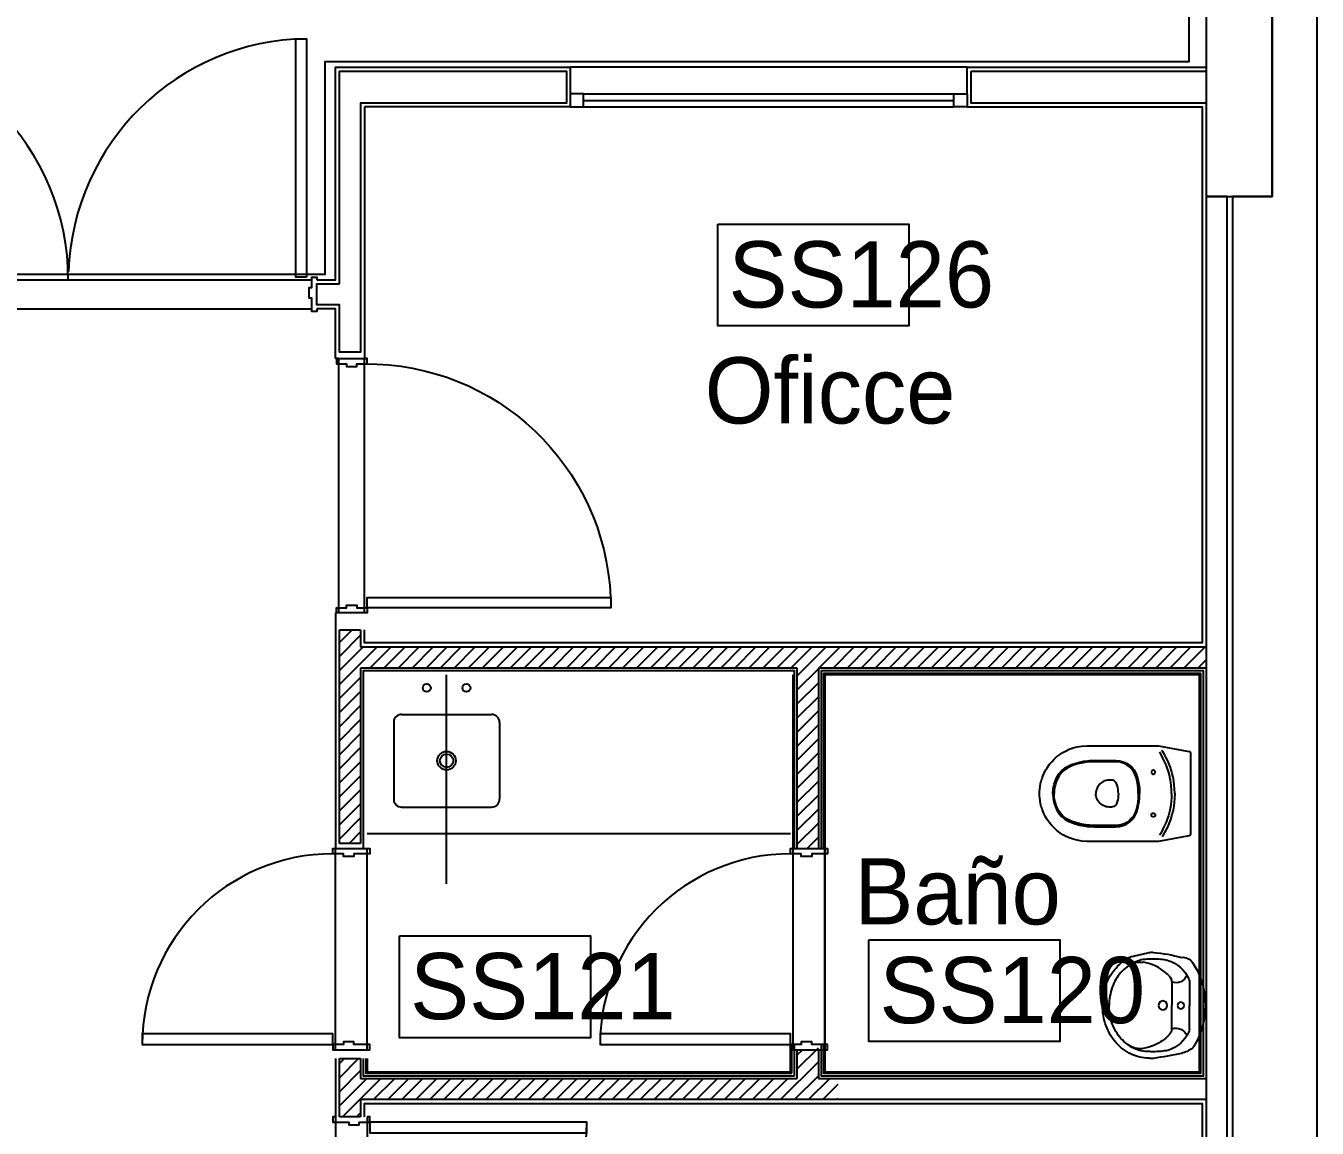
# Model space of a CAD drawing. Header units: millimetres. Extents: x 1473.7 to 1568.7, y 1808.4 to 1881.8.
# Drawn here: x 1483.431 to 1488.312, y 1869.781 to 1873.945 of the extents above; entities that cross this region are included whole.
import ezdxf

# ---------------------------------------------------------------- set-up
doc = ezdxf.new("R2010")
doc.units = ezdxf.units.MM
doc.layers.get('0').update_dxf_attribs({"linetype": 'CONTINUOUS'})
for name, color, linetype in [('0-COTAS AC', 3, 'CONTINUOUS'), ('0000-TEXTO', 7, 'CONTINUOUS'), ('10-CARP-HOJA-PUER', 4, 'CONTINUOUS'), ('10-CARP-INSE-BLOQ', 7, 'CONTINUOUS'), ('10-CARP-MARC', 2, 'CONTINUOUS'), ('10-CARP-SLIA', 14, 'CONTINUOUS'), ('AR - AZOTADO HIDROFUGO', 185, 'CONTINUOUS'), ('AR - CARPINTERIA 1', 1, 'CONTINUOUS'), ('AR - EQUIPA FIJO', 9, 'CONTINUOUS'), ('AR - HATCH LADRILLO HUECO', 8, 'CONTINUOUS'), ('AR - INST. SANITARIA', 2, 'CONTINUOUS'), ('AR - LADRILLO VISTO', 3, 'CONTINUOUS'), ('AR - REVESTIMIENTO', 21, 'CONTINUOUS'), ('AR - REVOQUE', 8, 'CONTINUOUS'), ('AR - TABIQUE LADRILLO HUECO', 4, 'CONTINUOUS'), ('AR - VISTA 1', 8, 'CONTINUOUS'), ('ES-COLUMNAS', 5, 'CONTINUOUS'), ('ES-TABIQUES', 5, 'CONTINUOUS'), ('MURO', 7, 'CONTINUOUS'), ('Sanitario_Detalle', 8, 'CONTINUOUS'), ('TEXTO', 7, 'CONTINUOUS')]:
    doc.layers.add(name, color=color, linetype=linetype)

# ---------------------------------------------------------------- blocks, each defined once
blk = doc.blocks.new('Puerta 186.2')
at = {"layer": '10-CARP-HOJA-PUER', "linetype": 'CONTINUOUS'}
for points in [[(0.02, 0.12), (0.06, 0.12), (0.06, 1.02), (0.02, 1.02), (0.02, 0.12)], [(1.82, 0.12), (1.78, 0.12), (1.78, 1.02), (1.82, 1.02), (1.82, 0.12)]]:
    blk.add_lwpolyline(points, dxfattribs=at)
at = {"layer": '10-CARP-MARC', "linetype": 'CONTINUOUS'}
for points in [[(0, 0), (0, -0.01), (0.02, -0.01), (0.02, 0.04), (0.03, 0.04), (0.03, 0.08), (0.02, 0.08), (0.02, 0.12), (0, 0.12), (0, 0.11)], [(1.86, 0), (1.86, -0.01), (1.84, -0.01), (1.84, 0.04), (1.83, 0.04), (1.83, 0.08), (1.84, 0.08), (1.84, 0.12), (1.86, 0.12), (1.86, 0.11)]]:
    blk.add_lwpolyline(points, dxfattribs=at)
at = {"layer": '10-CARP-SLIA', "linetype": 'CONTINUOUS'}
for p, q in [((0, 0.11), (1.84, 0.11)), ((0, 0), (1.84, 0))]:
    blk.add_line(p, q, dxfattribs=at)
for centre, radius, start, end in [((0.009335, 0.109397), 0.910665, 0.037938, 89.328966), ((1.830762, 0.109941), 0.910123, 90.677544, 178.063414)]:
    blk.add_arc(centre, radius, start, end, dxfattribs=at)
blk = doc.blocks.new('s_LavMono')
blk.add_lwpolyline([(-0.177466, 0, 0.27095), (0.177466, 0, 0.041198), (0.194898, 0.010194, 0.087147), (0.218258, 0.061123, 0.014423), (0.240622, 0.188455, 0.110985), (0.24, 0.21, 0.102819), (0.22226, 0.288935, 0.093047), (0.169706, 0.358492, 0.087147), (0.093257, 0.403621, 0.087147), (0, 0.42, 0.093047), (-0.093257, 0.403621, 0.102819), (-0.169706, 0.358492, 0.110985), (-0.22226, 0.288935, -0.014423), (-0.24, 0.21, 0.087147), (-0.240622, 0.188455, 0.041198), (-0.218258, 0.061123, 0.27095), (-0.194898, 0.010194), (-0.177466, 0)], format="xyb", close=True)
at = {"layer": 'Sanitario_Detalle'}
for p, q in [((-0.106065, 0.105), (0, 0.105)), ((0.106065, 0.105), (0, 0.105)), ((-0.109754, 0.025), (0, 0.025)), ((0.109754, 0.025), (0, 0.025))]:
    blk.add_line(p, q, dxfattribs=at)
for points in [[(-0.209998, 0.209155, -0.11237), (-0.195145, 0.276099, -0.102819), (-0.14995, 0.335915, -0.093047), (-0.083035, 0.375417, -0.087147), (0, 0.39, -0.087147)], [(0.209998, 0.209155, 0.11237), (0.195145, 0.276099, 0.102819), (0.14995, 0.335915, 0.093047), (0.083035, 0.375417, 0.087147), (0, 0.39, 0.087147)], [(-0.205826, 0.245668, -0.000644), (-0.205677, 0.246541, -0.000644)], [(0.205826, 0.245668, 0.000644), (0.205677, 0.246541, 0.000644)], [(-0.204273, 0.122702, -0.048163), (-0.210622, 0.188455, -0.015067), (-0.209998, 0.209155, -0.015067)], [(-0.134258, 0.116625, -0.092164), (-0.180769, 0.183914, -0.064814), (-0.196027, 0.234757, -0.064814)], [(0.134258, 0.116625, 0.092164), (0.180769, 0.183914, 0.064814), (0.196027, 0.234757, 0.064814)], [(0.204273, 0.122702, 0.048163), (0.210622, 0.188455, 0.015067), (0.209998, 0.209155, 0.015067)]]:
    blk.add_lwpolyline(points, format="xyb", dxfattribs=at)
for centre, radius in [((0, 0.145322), 0.02), ((0, 0.064151), 0.015)]:
    blk.add_circle(centre, radius, dxfattribs=at)
for centre, radius, start, end in [((-0.107207, 0.249282), 0.09, 146.498415, 189.287762), ((0.107207, 0.249282), 0.09, 350.712238, 33.501585), ((-0.05968, 0.165122), 0.150687, 196.350388, 246.340308), ((0.05968, 0.165122), 0.150687, 293.659692, 343.649612), ((-0.157063, 0.08655), 0.054233, 291.277313, 19.888798), ((-0.106065, 0.145), 0.04, 225.184262, 270), ((0.157063, 0.08655), 0.054233, 160.111202, 248.722687), ((0.106065, 0.145), 0.04, 270, 314.815738), ((-0.110119, 0.05), 0.025, 246.340332, 270.288391), ((-0.109754, 0.115), 0.09, 269.509254, 270.000036), ((0.109754, 0.115), 0.09, 269.999964, 270.490746), ((0.110119, 0.05), 0.025, 269.711609, 293.659668)]:
    blk.add_arc(centre, radius, start, end, dxfattribs=at)
blk = doc.blocks.new('RCPLS004')
for p, q in [((-0.147335, -0.097174), (-0.158103, -0.103448)), ((-0.135621, -0.090996), (-0.147335, -0.097174)), ((-0.124182, -0.085575), (-0.135621, -0.090996)), ((-0.120804, -0.097217), (-0.131151, -0.102179)), ((-0.110949, -0.080011), (-0.124182, -0.085575)), ((-0.108353, -0.091891), (-0.120804, -0.097217)), ((-0.097979, -0.075253), (-0.110949, -0.080011)), ((-0.096744, -0.087525), (-0.108353, -0.091891)), ((-0.085539, -0.071305), (-0.097979, -0.075253)), ((-0.083423, -0.083193), (-0.096744, -0.087525)), ((-0.074913, -0.068391), (-0.085539, -0.071305)), ((-0.06913, -0.079316), (-0.083423, -0.083193)), ((-0.062185, -0.065438), (-0.074913, -0.068391)), ((-0.056178, -0.076464), (-0.06913, -0.079316)), ((-0.046976, -0.062656), (-0.062185, -0.065438)), ((-0.043147, -0.07421), (-0.056178, -0.076464)), ((-0.033426, -0.060845), (-0.046976, -0.062656)), ((-0.029119, -0.072457), (-0.043147, -0.07421)), ((-0.018199, -0.059545), (-0.033426, -0.060845)), ((-0.015985, -0.071438), (-0.029119, -0.072457)), ((0, -0.059), (-0.018199, -0.059545)), ((0, -0.071), (-0.015985, -0.071438)), ((0, -0.059), (0.018199, -0.059545)), ((0, -0.071), (0.015985, -0.071438)), ((0.015985, -0.071438), (0.029119, -0.072457)), ((0.018199, -0.059545), (0.033426, -0.060845)), ((0.029119, -0.072457), (0.043147, -0.07421)), ((0.033426, -0.060845), (0.046976, -0.062656)), ((0.043147, -0.07421), (0.056178, -0.076464)), ((0.046976, -0.062656), (0.062185, -0.065438)), ((0.056178, -0.076464), (0.06913, -0.079316)), ((0.062185, -0.065438), (0.074913, -0.068391)), ((0.06913, -0.079316), (0.083423, -0.083193)), ((0.074913, -0.068391), (0.085539, -0.071305)), ((0.083423, -0.083193), (0.096744, -0.087525)), ((0.085539, -0.071305), (0.097979, -0.075253)), ((0.096744, -0.087525), (0.108353, -0.091891)), ((0.097979, -0.075253), (0.110949, -0.080011)), ((0.108353, -0.091891), (0.120804, -0.097217)), ((0.110949, -0.080011), (0.124182, -0.085575)), ((0.120804, -0.097217), (0.131151, -0.102179)), ((0.124182, -0.085575), (0.135621, -0.090996)), ((0.135621, -0.090996), (0.147335, -0.097174)), ((0.147335, -0.097174), (0.158103, -0.103448)), ((-0.158103, -0.103448), (-0.163602, -0.106888)), ((-0.151402, -0.113418), (-0.157098, -0.116972)), ((-0.142725, -0.108344), (-0.151402, -0.113418)), ((-0.131151, -0.102179), (-0.142725, -0.108344)), ((-0.088322, -0.138375), (-0.0885, -0.140043)), ((-0.0885, -0.140043), (-0.088342, -0.14153)), ((-0.088342, -0.14153), (-0.087821, -0.143117)), ((-0.087768, -0.136768), (-0.088322, -0.138375)), ((-0.087821, -0.143117), (-0.086955, -0.14456)), ((-0.086964, -0.135453), (-0.087768, -0.136768)), ((-0.085938, -0.134355), (-0.086964, -0.135453)), ((-0.086955, -0.14456), (-0.086041, -0.145553)), ((-0.086041, -0.145553), (-0.084883, -0.146416)), ((-0.08473, -0.133493), (-0.085938, -0.134355)), ((-0.083077, -0.132793), (-0.08473, -0.133493)), ((-0.081, -0.1325), (-0.083077, -0.132793)), ((-0.07927, -0.132702), (-0.081, -0.1325)), ((-0.077873, -0.133183), (-0.07927, -0.132702)), ((-0.077884, -0.146822), (-0.076531, -0.146023)), ((-0.076604, -0.133923), (-0.077873, -0.133183)), ((-0.075515, -0.134885), (-0.076604, -0.133923)), ((-0.076531, -0.146023), (-0.07548, -0.145077)), ((-0.074542, -0.136187), (-0.075515, -0.134885)), ((-0.07548, -0.145077), (-0.074435, -0.143627)), ((-0.073907, -0.137563), (-0.074542, -0.136187)), ((-0.074435, -0.143627), (-0.073831, -0.142203)), ((-0.073552, -0.139119), (-0.073907, -0.137563)), ((-0.073831, -0.142203), (-0.073523, -0.140584)), ((-0.073523, -0.140584), (-0.073552, -0.139119)), ((0.073523, -0.140584), (0.073552, -0.139119)), ((0.073831, -0.142203), (0.073523, -0.140584)), ((0.073552, -0.139119), (0.073907, -0.137563)), ((0.074435, -0.143627), (0.073831, -0.142203)), ((0.073907, -0.137563), (0.074542, -0.136187)), ((0.07548, -0.145077), (0.074435, -0.143627)), ((0.074542, -0.136187), (0.075515, -0.134885)), ((0.076531, -0.146023), (0.07548, -0.145077)), ((0.075515, -0.134885), (0.076604, -0.133923)), ((0.077884, -0.146822), (0.076531, -0.146023)), ((0.076604, -0.133923), (0.077873, -0.133183)), ((0.077873, -0.133183), (0.07927, -0.132702)), ((0.07927, -0.132702), (0.081, -0.1325)), ((0.081, -0.1325), (0.083077, -0.132793)), ((0.083077, -0.132793), (0.08473, -0.133493)), ((0.08473, -0.133493), (0.085938, -0.134355)), ((0.086041, -0.145553), (0.084883, -0.146416)), ((0.085938, -0.134355), (0.086964, -0.135453)), ((0.086955, -0.14456), (0.086041, -0.145553)), ((0.087821, -0.143117), (0.086955, -0.14456)), ((0.086964, -0.135453), (0.087768, -0.136768)), ((0.087768, -0.136768), (0.088322, -0.138375)), ((0.088342, -0.14153), (0.087821, -0.143117)), ((0.088322, -0.138375), (0.0885, -0.140043)), ((0.0885, -0.140043), (0.088342, -0.14153)), ((0.131151, -0.102179), (0.142725, -0.108344)), ((0.142725, -0.108344), (0.151402, -0.113418)), ((0.151402, -0.113418), (0.157098, -0.116972)), ((0.158103, -0.103448), (0.163602, -0.106888)), ((-0.084883, -0.146416), (-0.083523, -0.147063)), ((-0.083523, -0.147063), (-0.0821, -0.147419)), ((-0.0821, -0.147419), (-0.080907, -0.147499)), ((-0.080907, -0.147499), (-0.07949, -0.147346)), ((-0.07949, -0.147346), (-0.077884, -0.146822)), ((-0.041617, -0.19552), (-0.029962, -0.193818)), ((-0.029962, -0.193818), (-0.018882, -0.19272)), ((-0.018882, -0.19272), (-0.008623, -0.19215)), ((-0.008623, -0.19215), (0, -0.192)), ((0.008623, -0.19215), (0, -0.192)), ((0.018882, -0.19272), (0.008623, -0.19215)), ((0.029962, -0.193818), (0.018882, -0.19272)), ((0.041617, -0.19552), (0.029962, -0.193818)), ((0.07949, -0.147346), (0.077884, -0.146822)), ((0.080907, -0.147499), (0.07949, -0.147346)), ((0.0821, -0.147419), (0.080907, -0.147499)), ((0.083523, -0.147063), (0.0821, -0.147419)), ((0.084883, -0.146416), (0.083523, -0.147063)), ((-0.12055, -0.253534), (-0.115124, -0.241421)), ((-0.115124, -0.241421), (-0.107735, -0.230113)), ((-0.108595, -0.240129), (-0.11394, -0.25039)), ((-0.1017, -0.230596), (-0.108595, -0.240129)), ((-0.107735, -0.230113), (-0.099559, -0.220986)), ((-0.09449, -0.223083), (-0.1017, -0.230596)), ((-0.099559, -0.220986), (-0.08942, -0.212606)), ((-0.086469, -0.216644), (-0.09449, -0.223083)), ((-0.08942, -0.212606), (-0.080024, -0.206865)), ((-0.073759, -0.209359), (-0.086469, -0.216644)), ((-0.080024, -0.206865), (-0.069327, -0.202155)), ((-0.060887, -0.204759), (-0.073759, -0.209359)), ((-0.069327, -0.202155), (-0.055138, -0.198213)), ((-0.046105, -0.201418), (-0.060887, -0.204759)), ((-0.055138, -0.198213), (-0.041617, -0.19552)), ((-0.031523, -0.199055), (-0.046105, -0.201418)), ((-0.016661, -0.197572), (-0.031523, -0.199055)), ((0, -0.197), (-0.016661, -0.197572)), ((0, -0.197), (0.016661, -0.197572)), ((0.016661, -0.197572), (0.031523, -0.199055)), ((0.031523, -0.199055), (0.046105, -0.201418)), ((0.055138, -0.198213), (0.041617, -0.19552)), ((0.046105, -0.201418), (0.060887, -0.204759)), ((0.069327, -0.202155), (0.055138, -0.198213)), ((0.060887, -0.204759), (0.073759, -0.209359)), ((0.080024, -0.206865), (0.069327, -0.202155)), ((0.073759, -0.209359), (0.086469, -0.216644)), ((0.08942, -0.212606), (0.080024, -0.206865)), ((0.086469, -0.216644), (0.09449, -0.223083)), ((0.099559, -0.220986), (0.08942, -0.212606)), ((0.09449, -0.223083), (0.1017, -0.230596)), ((0.107735, -0.230113), (0.099559, -0.220986)), ((0.1017, -0.230596), (0.108595, -0.240129)), ((0.115124, -0.241421), (0.107735, -0.230113)), ((0.108595, -0.240129), (0.11394, -0.25039)), ((0.12055, -0.253534), (0.115124, -0.241421)), ((-0.1255, -0.282118), (-0.124222, -0.267431)), ((-0.1255, -0.363299), (-0.1255, -0.282118)), ((-0.124222, -0.267431), (-0.12055, -0.253534)), ((-0.119449, -0.269195), (-0.1205, -0.282118)), ((-0.1205, -0.282118), (-0.1205, -0.363299)), ((-0.117825, -0.261603), (-0.119449, -0.269195)), ((-0.11394, -0.25039), (-0.117825, -0.261603)), ((-0.048934, -0.288984), (-0.050528, -0.293518)), ((-0.046264, -0.284915), (-0.048934, -0.288984)), ((-0.043185, -0.281978), (-0.046264, -0.284915)), ((-0.0385, -0.279298), (-0.043185, -0.281978)), ((-0.030225, -0.276434), (-0.0385, -0.279298)), ((-0.02315, -0.274578), (-0.030225, -0.276434)), ((-0.015895, -0.273207), (-0.02315, -0.274578)), ((-0.008285, -0.272326), (-0.015895, -0.273207)), ((0, -0.272), (-0.008285, -0.272326)), ((0, -0.272), (0.008285, -0.272326)), ((0.008285, -0.272326), (0.015895, -0.273207)), ((0.015895, -0.273207), (0.02315, -0.274578)), ((0.02315, -0.274578), (0.030225, -0.276434)), ((0.030225, -0.276434), (0.0385, -0.279298)), ((0.0385, -0.279298), (0.043185, -0.281978)), ((0.043185, -0.281978), (0.046264, -0.284915)), ((0.046264, -0.284915), (0.048934, -0.288984)), ((0.048934, -0.288984), (0.050528, -0.293518)), ((0.11394, -0.25039), (0.117825, -0.261603)), ((0.117825, -0.261603), (0.119449, -0.269195)), ((0.119449, -0.269195), (0.1205, -0.282118)), ((0.1205, -0.282118), (0.1205, -0.363299)), ((0.124222, -0.267431), (0.12055, -0.253534)), ((0.1255, -0.282118), (0.124222, -0.267431)), ((0.1255, -0.363299), (0.1255, -0.282118)), ((-0.050528, -0.293518), (-0.051, -0.297838)), ((-0.051, -0.297838), (-0.051, -0.307)), ((-0.051, -0.307), (-0.050533, -0.31307)), ((-0.050533, -0.31307), (-0.049658, -0.317777)), ((-0.049658, -0.317777), (-0.047921, -0.323587)), ((-0.047921, -0.323587), (-0.045265, -0.329615)), ((-0.045265, -0.329615), (-0.042318, -0.33457)), ((-0.042318, -0.33457), (-0.039057, -0.338892)), ((-0.039057, -0.338892), (-0.036654, -0.341551)), ((-0.036654, -0.341551), (-0.033718, -0.344346)), ((0.036654, -0.341551), (0.033718, -0.344346)), ((0.039057, -0.338892), (0.036654, -0.341551)), ((0.042318, -0.33457), (0.039057, -0.338892)), ((0.045265, -0.329615), (0.042318, -0.33457)), ((0.047921, -0.323587), (0.045265, -0.329615)), ((0.049658, -0.317777), (0.047921, -0.323587)), ((0.050533, -0.31307), (0.049658, -0.317777)), ((0.050528, -0.293518), (0.051, -0.297838)), ((0.051, -0.307), (0.050533, -0.31307)), ((0.051, -0.297838), (0.051, -0.307)), ((-0.124835, -0.381151), (-0.1255, -0.363299)), ((-0.124215, -0.388104), (-0.124835, -0.381151)), ((-0.122191, -0.403013), (-0.124215, -0.388104)), ((-0.1205, -0.363299), (-0.119843, -0.380863)), ((-0.119843, -0.380863), (-0.118297, -0.3954)), ((-0.033718, -0.344346), (-0.029439, -0.347717)), ((-0.029439, -0.347717), (-0.024913, -0.350562)), ((-0.024913, -0.350562), (-0.020674, -0.352673)), ((-0.020674, -0.352673), (-0.015702, -0.354563)), ((-0.015702, -0.354563), (-0.010342, -0.355968)), ((-0.010342, -0.355968), (-0.004643, -0.356801)), ((-0.004643, -0.356801), (0, -0.357)), ((0.004643, -0.356801), (0, -0.357)), ((0.010342, -0.355968), (0.004643, -0.356801)), ((0.015702, -0.354563), (0.010342, -0.355968)), ((0.020674, -0.352673), (0.015702, -0.354563)), ((0.024913, -0.350562), (0.020674, -0.352673)), ((0.029439, -0.347717), (0.024913, -0.350562)), ((0.033718, -0.344346), (0.029439, -0.347717)), ((0.119843, -0.380863), (0.118297, -0.3954)), ((0.1205, -0.363299), (0.119843, -0.380863)), ((0.122191, -0.403013), (0.124215, -0.388104)), ((0.124215, -0.388104), (0.124835, -0.381151)), ((0.124835, -0.381151), (0.1255, -0.363299)), ((-0.119164, -0.418081), (-0.122191, -0.403013)), ((-0.115468, -0.431962), (-0.119164, -0.418081)), ((-0.118297, -0.3954), (-0.115532, -0.411366)), ((-0.115532, -0.411366), (-0.112195, -0.425221)), ((-0.109717, -0.448896), (-0.115468, -0.431962)), ((-0.112195, -0.425221), (-0.108054, -0.438762)), ((-0.108054, -0.438762), (-0.1029, -0.452531)), ((0.108054, -0.438762), (0.1029, -0.452531)), ((0.112195, -0.425221), (0.108054, -0.438762)), ((0.109717, -0.448896), (0.115468, -0.431962)), ((0.115532, -0.411366), (0.112195, -0.425221)), ((0.115468, -0.431962), (0.119164, -0.418081)), ((0.118297, -0.3954), (0.115532, -0.411366)), ((0.119164, -0.418081), (0.122191, -0.403013)), ((-0.103942, -0.462197), (-0.109717, -0.448896)), ((-0.096858, -0.473918), (-0.103942, -0.462197)), ((-0.1029, -0.452531), (-0.096561, -0.465194)), ((-0.086419, -0.486469), (-0.096858, -0.473918)), ((-0.096561, -0.465194), (-0.087423, -0.477956)), ((-0.087423, -0.477956), (-0.077, -0.48845)), ((-0.075842, -0.495831), (-0.086419, -0.486469)), ((0.075842, -0.495831), (0.086419, -0.486469)), ((0.087423, -0.477956), (0.077, -0.48845)), ((0.086419, -0.486469), (0.096858, -0.473918)), ((0.096561, -0.465194), (0.087423, -0.477956)), ((0.1029, -0.452531), (0.096561, -0.465194)), ((0.096858, -0.473918), (0.103942, -0.462197)), ((0.103942, -0.462197), (0.109717, -0.448896)), ((-0.077, -0.48845), (-0.067071, -0.495927)), ((-0.062522, -0.504453), (-0.075842, -0.495831)), ((-0.067071, -0.495927), (-0.060147, -0.500053)), ((-0.050085, -0.510249), (-0.062522, -0.504453)), ((-0.060147, -0.500053), (-0.045385, -0.506719)), ((-0.035816, -0.515107), (-0.050085, -0.510249)), ((-0.045385, -0.506719), (-0.034871, -0.51018)), ((-0.018391, -0.518729), (-0.035816, -0.515107)), ((-0.034871, -0.51018), (-0.022731, -0.512975)), ((-0.022731, -0.512975), (-0.011894, -0.514449)), ((0, -0.52), (-0.018391, -0.518729)), ((-0.011894, -0.514449), (0, -0.515)), ((0.011894, -0.514449), (0, -0.515)), ((0, -0.52), (0.018391, -0.518729)), ((0.022731, -0.512975), (0.011894, -0.514449)), ((0.018391, -0.518729), (0.035816, -0.515107)), ((0.034871, -0.51018), (0.022731, -0.512975)), ((0.045385, -0.506719), (0.034871, -0.51018)), ((0.035816, -0.515107), (0.050085, -0.510249)), ((0.060147, -0.500053), (0.045385, -0.506719)), ((0.050085, -0.510249), (0.062522, -0.504453)), ((0.067071, -0.495927), (0.060147, -0.500053)), ((0.062522, -0.504453), (0.075842, -0.495831)), ((0.077, -0.48845), (0.067071, -0.495927)), ((-0.058842, -0.560182), (-0.058842, -0.560182)), ((0.058842, -0.560182), (0.058842, -0.560182))]:
    blk.add_line(p, q)
blk.add_lwpolyline([(0, -0.57), (0.008155, -0.569822), (0.016533, -0.569254), (0.027671, -0.567887), (0.038261, -0.565927), (0.048229, -0.563472), (0.053812, -0.561831), (0.058842, -0.560182), (0.065687, -0.55767), (0.075105, -0.553685), (0.08821, -0.547039), (0.097356, -0.541561), (0.110592, -0.532228), (0.120379, -0.524077), (0.12978, -0.515037), (0.13826, -0.505631), (0.146854, -0.494549), (0.155437, -0.481366), (0.162033, -0.469149), (0.167223, -0.457567), (0.172335, -0.443303), (0.176515, -0.427357), (0.179278, -0.410624), (0.1805, -0.3905), (0.1805, -0.12), (0.160798, -0.012536), (0.159251, -0.004098), (0.158628, -0.002439), (0.158014, -0.001616), (0.157219, -0.000917), (0.156113, -0.000327), (0.154333, 0), (0, 0), (-0.154333, 0), (-0.156113, -0.000327), (-0.157219, -0.000917), (-0.158014, -0.001616), (-0.158628, -0.002439), (-0.159251, -0.004098), (-0.160798, -0.012536), (-0.1805, -0.12), (-0.1805, -0.3905), (-0.179278, -0.410624), (-0.176515, -0.427357), (-0.172335, -0.443303), (-0.167223, -0.457567), (-0.162033, -0.469149), (-0.155437, -0.481366), (-0.146854, -0.494549), (-0.13826, -0.505631), (-0.12978, -0.515037), (-0.120379, -0.524077), (-0.110592, -0.532228), (-0.097356, -0.541561), (-0.08821, -0.547039), (-0.075105, -0.553685), (-0.065687, -0.55767), (-0.058842, -0.560182), (-0.053812, -0.561831), (-0.048229, -0.563472), (-0.038261, -0.565927), (-0.027671, -0.567887), (-0.016533, -0.569254), (-0.008155, -0.569822)], close=True)
blk = doc.blocks.new('Puerta 86')
at = {"layer": '10-CARP-HOJA-PUER', "linetype": 'CONTINUOUS'}
blk.add_lwpolyline([(0.02, 0.13), (0.06, 0.13), (0.06, 0.95), (0.02, 0.95), (0.02, 0.13)], dxfattribs=at)
at = {"layer": '10-CARP-MARC', "linetype": 'CONTINUOUS'}
for points in [[(0, 0), (0, -0.01), (0.02, -0.01), (0.02, 0.05), (0.03, 0.05), (0.03, 0.09), (0.02, 0.09), (0.02, 0.13), (0, 0.13), (0, 0.12)], [(0.86, 0), (0.86, -0.01), (0.84, -0.01), (0.84, 0.05), (0.83, 0.05), (0.83, 0.09), (0.84, 0.09), (0.84, 0.13), (0.86, 0.13), (0.86, 0.12)]]:
    blk.add_lwpolyline(points, dxfattribs=at)
at = {"layer": '10-CARP-SLIA', "linetype": 'CONTINUOUS'}
for p, q in [((0, 0.12), (0.86, 0.12)), ((0, 0), (0.86, 0))]:
    blk.add_line(p, q, dxfattribs=at)
blk.add_arc((0.02, 0.13), 0.82, 0, 90, dxfattribs=at)
blk = doc.blocks.new('Puerta 76.1')
at = {"layer": '10-CARP-HOJA-PUER', "linetype": 'CONTINUOUS'}
blk.add_lwpolyline([(0.02, 0.13), (0.06, 0.13), (0.06, 0.85), (0.02, 0.85), (0.02, 0.13)], dxfattribs=at)
at = {"layer": '10-CARP-MARC', "linetype": 'CONTINUOUS'}
for points in [[(0, 0), (0, -0.01), (0.02, -0.01), (0.02, 0.05), (0.03, 0.05), (0.03, 0.09), (0.02, 0.09), (0.02, 0.13), (0, 0.13), (0, 0.12)], [(0.76, 0), (0.76, -0.01), (0.74, -0.01), (0.74, 0.05), (0.73, 0.05), (0.73, 0.09), (0.74, 0.09), (0.74, 0.13), (0.76, 0.13), (0.76, 0.12)]]:
    blk.add_lwpolyline(points, dxfattribs=at)
at = {"layer": '10-CARP-SLIA', "linetype": 'CONTINUOUS'}
for p, q in [((0, 0.12), (0.76, 0.12)), ((0, 0), (0.76, 0))]:
    blk.add_line(p, q, dxfattribs=at)
blk.add_arc((0.02, 0.13), 0.72, 0, 90, dxfattribs=at)
blk = doc.blocks.new('PUERTA 0.90')
at = {"layer": '10-CARP-HOJA-PUER', "linetype": 'CONTINUOUS'}
blk.add_lwpolyline([(0.02, 0.11), (0.06, 0.11), (0.06, 1.05932), (0.02, 1.05932), (0.02, 0.11)], dxfattribs=at)
at = {"layer": '10-CARP-MARC', "linetype": 'CONTINUOUS'}
for points in [[(0, 0), (0, -0.01), (0.02, -0.01), (0.02, 0.03), (0.03, 0.03), (0.03, 0.07), (0.02, 0.07), (0.02, 0.11), (0, 0.11), (0, 0.1)], [(0.99, 0), (0.99, -0.01), (0.97, -0.01), (0.97, 0.03), (0.96, 0.03), (0.96, 0.07), (0.97, 0.07), (0.97, 0.11), (0.99, 0.11), (0.99, 0.1)]]:
    blk.add_lwpolyline(points, dxfattribs=at)
at = {"layer": '10-CARP-SLIA', "linetype": 'CONTINUOUS'}
for p, q in [((0, 0.1), (0.99, 0.1)), ((0, 0), (0.99, 0))]:
    blk.add_line(p, q, dxfattribs=at)
blk.add_arc((0.02, 0.11), 0.94932, 359.39644, 87.5851, dxfattribs=at)

msp = doc.modelspace()

# ---------------------------------------------------------------- linework, layer by layer
at = {"layer": '0-COTAS AC', "color": 4}
msp.add_lwpolyline([(1485.021413, 1870.70411), (1485.021413, 1871.494133)], dxfattribs=at)
at = {"layer": 'AR - AZOTADO HIDROFUGO', "linetype": 'CONTINUOUS'}
for points in [[(1486.336413, 1870.83775), (1486.336413, 1871.509133), (1484.706413, 1871.509133), (1484.706413, 1870.83775)], [(1486.501413, 1869.979133), (1487.881559, 1869.979133), (1487.881559, 1871.509133), (1486.436413, 1871.509133), (1486.436413, 1870.83775)], [(1486.336413, 1869.979133), (1486.336413, 1870.09775)], [(1486.436413, 1870.09775), (1486.436413, 1869.979133), (1486.501413, 1869.979133)]]:
    msp.add_lwpolyline(points, dxfattribs=at)
at = {"layer": 'AR - CARPINTERIA 1', "linetype": 'CONTINUOUS'}
for points in [[(1485.488986, 1873.638528), (1485.538986, 1873.638528), (1485.538986, 1873.688528), (1485.488986, 1873.688528)], [(1486.988986, 1873.638528), (1486.938986, 1873.638528), (1486.938986, 1873.688528), (1486.988986, 1873.688528)]]:
    msp.add_lwpolyline(points, close=True, dxfattribs=at)
for points in [[(1485.538986, 1873.688528), (1486.938986, 1873.688528)], [(1485.538986, 1873.663528), (1486.938986, 1873.663528)], [(1485.538986, 1873.638528), (1486.938986, 1873.638528)]]:
    msp.add_lwpolyline(points, dxfattribs=at)
at = {"layer": 'AR - EQUIPA FIJO'}
for centre, start, end in [((1485.191413, 1871.314133), 0, 90), ((1484.851413, 1871.024133), 180, 270)]:
    msp.add_arc(centre, 0.03, start, end, dxfattribs=at)
at = {"layer": 'AR - HATCH LADRILLO HUECO', "linetype": 'CONTINUOUS'}
for p, q in [((1484.616413, 1871.615955), (1484.664591, 1871.664133)), ((1484.616413, 1871.562922), (1484.696413, 1871.642922)), ((1484.616413, 1871.509889), (1484.705657, 1871.599133)), ((1484.616413, 1871.456856), (1484.75869, 1871.599133)), ((1484.731724, 1871.519133), (1484.811724, 1871.599133)), ((1484.784757, 1871.519133), (1484.864757, 1871.599133)), ((1484.83779, 1871.519133), (1484.91779, 1871.599133)), ((1484.890823, 1871.519133), (1484.970823, 1871.599133)), ((1484.943856, 1871.519133), (1485.023856, 1871.599133)), ((1484.996889, 1871.519133), (1485.076889, 1871.599133)), ((1485.049922, 1871.519133), (1485.129922, 1871.599133)), ((1485.102955, 1871.519133), (1485.182955, 1871.599133)), ((1485.155988, 1871.519133), (1485.235988, 1871.599133)), ((1485.209021, 1871.519133), (1485.289021, 1871.599133)), ((1485.262054, 1871.519133), (1485.342054, 1871.599133)), ((1485.315087, 1871.519133), (1485.395087, 1871.599133)), ((1485.36812, 1871.519133), (1485.44812, 1871.599133)), ((1485.421153, 1871.519133), (1485.501153, 1871.599133)), ((1485.474186, 1871.519133), (1485.554186, 1871.599133)), ((1485.527219, 1871.519133), (1485.607219, 1871.599133)), ((1485.580252, 1871.519133), (1485.660252, 1871.599133)), ((1485.633285, 1871.519133), (1485.713285, 1871.599133)), ((1485.686318, 1871.519133), (1485.766318, 1871.599133)), ((1485.739351, 1871.519133), (1485.819351, 1871.599133)), ((1485.792384, 1871.519133), (1485.872384, 1871.599133)), ((1485.845417, 1871.519133), (1485.925417, 1871.599133)), ((1485.89845, 1871.519133), (1485.97845, 1871.599133)), ((1485.951483, 1871.519133), (1486.031483, 1871.599133)), ((1486.004516, 1871.519133), (1486.084516, 1871.599133)), ((1486.057549, 1871.519133), (1486.137549, 1871.599133)), ((1486.110582, 1871.519133), (1486.190582, 1871.599133)), ((1486.163615, 1871.519133), (1486.243615, 1871.599133)), ((1486.216648, 1871.519133), (1486.296648, 1871.599133)), ((1486.269681, 1871.519133), (1486.349681, 1871.599133)), ((1486.322714, 1871.519133), (1486.402714, 1871.599133)), ((1486.346413, 1871.489799), (1486.455747, 1871.599133)), ((1486.42878, 1871.519133), (1486.50878, 1871.599133)), ((1486.481813, 1871.519133), (1486.561813, 1871.599133)), ((1486.534846, 1871.519133), (1486.614846, 1871.599133)), ((1486.587879, 1871.519133), (1486.667879, 1871.599133)), ((1486.640912, 1871.519133), (1486.720912, 1871.599133)), ((1486.693945, 1871.519133), (1486.773945, 1871.599133)), ((1486.746978, 1871.519133), (1486.826978, 1871.599133)), ((1486.800011, 1871.519133), (1486.880011, 1871.599133)), ((1486.853044, 1871.519133), (1486.933044, 1871.599133)), ((1486.906077, 1871.519133), (1486.986077, 1871.599133)), ((1486.95911, 1871.519133), (1487.03911, 1871.599133)), ((1487.012143, 1871.519133), (1487.092143, 1871.599133)), ((1487.065176, 1871.519133), (1487.145176, 1871.599133)), ((1487.118209, 1871.519133), (1487.198209, 1871.599133)), ((1487.171242, 1871.519133), (1487.251242, 1871.599133)), ((1487.224275, 1871.519133), (1487.304275, 1871.599133)), ((1487.277308, 1871.519133), (1487.357308, 1871.599133)), ((1487.330341, 1871.519133), (1487.410341, 1871.599133)), ((1487.383374, 1871.519133), (1487.463374, 1871.599133)), ((1487.436407, 1871.519133), (1487.516407, 1871.599133)), ((1487.48944, 1871.519133), (1487.56944, 1871.599133)), ((1487.542473, 1871.519133), (1487.622473, 1871.599133)), ((1487.595506, 1871.519133), (1487.675506, 1871.599133)), ((1487.648539, 1871.519133), (1487.728539, 1871.599133)), ((1487.701572, 1871.519133), (1487.781572, 1871.599133)), ((1487.754605, 1871.519133), (1487.834605, 1871.599133)), ((1487.807638, 1871.519133), (1487.887638, 1871.599133)), ((1486.346413, 1871.436766), (1486.426413, 1871.516766)), ((1487.860671, 1871.519133), (1487.891559, 1871.550021)), ((1484.616413, 1871.403823), (1484.696413, 1871.483823)), ((1486.346413, 1871.383733), (1486.426413, 1871.463733)), ((1484.616413, 1871.35079), (1484.696413, 1871.43079)), ((1486.346413, 1871.3307), (1486.426413, 1871.4107)), ((1484.616413, 1871.297757), (1484.696413, 1871.377757)), ((1484.616413, 1871.244724), (1484.696413, 1871.324724)), ((1486.346413, 1871.277667), (1486.426413, 1871.357667)), ((1484.616413, 1871.191691), (1484.696413, 1871.271691)), ((1486.346413, 1871.224634), (1486.426413, 1871.304634)), ((1484.616413, 1871.138658), (1484.696413, 1871.218658)), ((1486.346413, 1871.171601), (1486.426413, 1871.251601)), ((1484.616413, 1871.085625), (1484.696413, 1871.165625)), ((1486.346413, 1871.118568), (1486.426413, 1871.198568)), ((1486.346413, 1871.065535), (1486.426413, 1871.145535)), ((1484.616413, 1871.032592), (1484.696413, 1871.112592)), ((1486.346413, 1871.012502), (1486.426413, 1871.092502)), ((1484.616413, 1870.979558), (1484.696413, 1871.059558)), ((1486.346413, 1870.959469), (1486.426413, 1871.039469)), ((1484.616413, 1870.926525), (1484.696413, 1871.006525)), ((1486.346413, 1870.906436), (1486.426413, 1870.986436)), ((1484.616413, 1870.873492), (1484.696413, 1870.953492)), ((1486.346413, 1870.853403), (1486.426413, 1870.933403)), ((1484.65274, 1870.856787), (1484.696413, 1870.900459)), ((1486.383793, 1870.83775), (1486.426413, 1870.88037)), ((1484.616413, 1870.024964), (1484.635582, 1870.044133)), ((1484.616413, 1869.971931), (1484.688615, 1870.044133)), ((1486.346413, 1870.004875), (1486.426413, 1870.084875)), ((1486.346413, 1870.057908), (1486.366255, 1870.07775)), ((1484.616413, 1869.918898), (1484.696413, 1869.998898)), ((1486.283704, 1869.889133), (1486.426413, 1870.031842)), ((1484.616413, 1869.865865), (1484.719681, 1869.969133)), ((1484.627714, 1869.824133), (1484.772714, 1869.969133)), ((1484.745747, 1869.889133), (1484.825747, 1869.969133)), ((1484.79878, 1869.889133), (1484.87878, 1869.969133)), ((1484.851813, 1869.889133), (1484.931813, 1869.969133)), ((1484.904846, 1869.889133), (1484.984846, 1869.969133)), ((1484.957879, 1869.889133), (1485.037879, 1869.969133)), ((1485.010912, 1869.889133), (1485.090912, 1869.969133)), ((1485.063945, 1869.889133), (1485.143945, 1869.969133)), ((1485.116978, 1869.889133), (1485.196978, 1869.969133)), ((1485.170011, 1869.889133), (1485.250011, 1869.969133)), ((1485.223044, 1869.889133), (1485.303044, 1869.969133)), ((1485.276077, 1869.889133), (1485.356077, 1869.969133)), ((1485.32911, 1869.889133), (1485.40911, 1869.969133)), ((1485.382143, 1869.889133), (1485.462143, 1869.969133)), ((1485.435176, 1869.889133), (1485.515176, 1869.969133)), ((1485.488209, 1869.889133), (1485.568209, 1869.969133)), ((1485.541242, 1869.889133), (1485.621242, 1869.969133)), ((1485.594275, 1869.889133), (1485.674275, 1869.969133)), ((1485.647308, 1869.889133), (1485.727308, 1869.969133)), ((1485.700341, 1869.889133), (1485.780341, 1869.969133)), ((1485.753374, 1869.889133), (1485.833374, 1869.969133)), ((1485.806407, 1869.889133), (1485.886407, 1869.969133)), ((1485.85944, 1869.889133), (1485.93944, 1869.969133)), ((1485.912473, 1869.889133), (1485.992473, 1869.969133)), ((1485.965506, 1869.889133), (1486.045506, 1869.969133)), ((1486.018539, 1869.889133), (1486.098539, 1869.969133)), ((1486.071572, 1869.889133), (1486.151572, 1869.969133)), ((1486.124605, 1869.889133), (1486.204605, 1869.969133)), ((1486.177638, 1869.889133), (1486.257638, 1869.969133)), ((1486.230671, 1869.889133), (1486.310671, 1869.969133)), ((1486.336737, 1869.889133), (1486.426413, 1869.978809)), ((1486.38977, 1869.889133), (1486.46977, 1869.969133)), ((1486.442803, 1869.889133), (1486.501413, 1869.947743)), ((1486.495836, 1869.889133), (1486.501413, 1869.89471)), ((1484.680747, 1869.824133), (1484.696413, 1869.839799))]:
    msp.add_line(p, q, dxfattribs=at)
at = {"layer": 'AR - INST. SANITARIA', "linetype": 'CONTINUOUS'}
for p, q in [((1484.821413, 1871.314133), (1484.821413, 1871.024133)), ((1484.851413, 1871.344133), (1485.191413, 1871.344133)), ((1485.221413, 1871.314133), (1485.221413, 1871.024133)), ((1484.851413, 1870.994133), (1485.191413, 1870.994133))]:
    msp.add_line(p, q, dxfattribs=at)
msp.add_lwpolyline([(1484.721413, 1870.894133), (1486.321413, 1870.894133)], dxfattribs=at)
for centre, radius in [((1484.946413, 1871.444235), 0.015), ((1485.096413, 1871.444235), 0.015), ((1485.021413, 1871.169133), 0.035), ((1485.021413, 1871.169133), 0.025)]:
    msp.add_circle(centre, radius, dxfattribs=at)
for centre, start, end in [((1484.851413, 1871.314133), 90, 180), ((1485.191413, 1871.024133), 270, 0)]:
    msp.add_arc(centre, 0.03, start, end, dxfattribs=at)
at = {"layer": 'AR - LADRILLO VISTO', "linetype": 'CONTINUOUS'}
for points in [[(1488.311559, 1847.583528), (1488.311559, 1879.063528), (1479.221559, 1879.063528), (1479.221559, 1878.763528), (1487.991559, 1878.763528)], [(1487.991559, 1878.763528), (1487.991559, 1874.000983), (1488.141559, 1874.000983), (1488.141559, 1873.300983), (1487.991559, 1873.300983), (1487.991559, 1869.738483), (1488.141559, 1869.738483), (1488.141559, 1867.969327), (1487.991559, 1867.969327), (1487.991559, 1865.487667), (1488.141559, 1865.487667), (1488.141559, 1864.787667), (1487.991559, 1864.787667), (1487.991559, 1861.836301), (1488.141559, 1861.836301), (1488.141559, 1861.186301), (1487.991559, 1861.186301), (1487.991559, 1857.286075)]]:
    msp.add_lwpolyline(points, dxfattribs=at)
at = {"layer": 'AR - REVESTIMIENTO', "linetype": 'CONTINUOUS'}
for points in [[(1486.501413, 1869.994133), (1487.866559, 1869.994133), (1487.866559, 1871.494133), (1486.451413, 1871.494133), (1486.451413, 1869.994133), (1486.501413, 1869.994133)], [(1486.321413, 1869.994133), (1486.321413, 1870.09775)]]:
    msp.add_lwpolyline(points, dxfattribs=at)
at = {"layer": 'AR - REVOQUE', "linetype": 'CONTINUOUS'}
for p, q in [((1484.711413, 1873.638528), (1484.711413, 1872.687879)), ((1484.601413, 1872.687879), (1484.721413, 1872.687879)), ((1484.721413, 1871.727879), (1484.601413, 1871.727879)), ((1484.601413, 1871.727879), (1484.601413, 1871.654849)), ((1486.331413, 1870.83775), (1486.331413, 1871.494133)), ((1484.601413, 1870.83775), (1484.721413, 1870.83775)), ((1486.331413, 1870.83775), (1486.451413, 1870.83775)), ((1484.601413, 1870.07775), (1484.721413, 1870.07775)), ((1486.331413, 1870.07775), (1486.451413, 1870.07775))]:
    msp.add_line(p, q, dxfattribs=at)
for points in [[(1484.531559, 1872.986087), (1484.601413, 1872.986087), (1484.601413, 1873.788528), (1485.488986, 1873.788528), (1485.488986, 1873.688528)], [(1485.488986, 1873.638528), (1485.488986, 1873.638528), (1484.711413, 1873.638528)], [(1486.988986, 1873.638528), (1487.876559, 1873.638528), (1487.876559, 1871.614133), (1484.711413, 1871.614133), (1484.711413, 1871.664133)], [(1484.601413, 1872.687879), (1484.601413, 1872.876087), (1484.531559, 1872.876087)], [(1484.601413, 1871.664133), (1484.601413, 1870.83775)], [(1486.501413, 1869.989133), (1487.871559, 1869.989133), (1487.871559, 1871.499133), (1486.446413, 1871.499133), (1486.446413, 1870.83775)], [(1486.326413, 1869.989133), (1486.326413, 1870.09775)], [(1486.446413, 1870.09775), (1486.446413, 1869.989133), (1486.501413, 1869.989133)], [(1484.601413, 1870.044133), (1484.601413, 1869.824133)], [(1484.706413, 1870.044133), (1484.706413, 1869.979133), (1486.336413, 1869.979133)], [(1484.716413, 1870.044133), (1484.716413, 1869.989133), (1486.326413, 1869.989133)], [(1484.721413, 1870.044133), (1484.721413, 1869.994133), (1486.321413, 1869.994133)], [(1484.711413, 1869.824133), (1484.711413, 1869.874133), (1486.501413, 1869.874133)], [(1486.501413, 1869.874133), (1487.876559, 1869.874133), (1487.876559, 1867.273436)]]:
    msp.add_lwpolyline(points, dxfattribs=at)
at = {"layer": 'AR - TABIQUE LADRILLO HUECO', "linetype": 'CONTINUOUS'}
for p, q in [((1484.616413, 1870.856787), (1484.616413, 1871.664133)), ((1484.616413, 1871.664133), (1484.696413, 1871.664133)), ((1484.696413, 1871.664133), (1484.696413, 1871.599133)), ((1484.696413, 1871.599133), (1487.891559, 1871.599133)), ((1487.891559, 1871.599133), (1487.891559, 1871.519133)), ((1486.346413, 1871.519133), (1484.696413, 1871.519133)), ((1484.696413, 1871.519133), (1484.696413, 1870.856787)), ((1486.346413, 1870.83775), (1486.346413, 1871.519133)), ((1487.891559, 1871.519133), (1486.426413, 1871.519133)), ((1486.426413, 1871.519133), (1486.426413, 1870.83775)), ((1484.696413, 1870.856787), (1484.616413, 1870.856787)), ((1484.616413, 1869.824133), (1484.616413, 1870.044133)), ((1484.616413, 1870.044133), (1484.696413, 1870.044133)), ((1484.696413, 1870.044133), (1484.696413, 1869.969133)), ((1486.346413, 1869.969133), (1486.346413, 1870.07775)), ((1486.426413, 1870.07775), (1486.426413, 1869.969133)), ((1484.696413, 1869.969133), (1486.346413, 1869.969133)), ((1486.426413, 1869.969133), (1486.501413, 1869.969133)), ((1486.501413, 1869.969133), (1487.891559, 1869.969133)), ((1487.891559, 1869.969133), (1487.891559, 1869.889133)), ((1486.501413, 1869.889133), (1484.696413, 1869.889133)), ((1484.696413, 1869.889133), (1484.696413, 1869.824133)), ((1487.891559, 1869.889133), (1486.501413, 1869.889133)), ((1484.696413, 1869.824133), (1484.616413, 1869.824133))]:
    msp.add_line(p, q, dxfattribs=at)
for points in [[(1484.616413, 1872.971087), (1484.616413, 1873.773528), (1485.473986, 1873.773528), (1485.473986, 1873.653528), (1484.696413, 1873.653528), (1484.696413, 1872.712552), (1484.616413, 1872.712552), (1484.616413, 1872.891087), (1484.531559, 1872.891087), (1484.531559, 1872.971087), (1484.616413, 1872.971087)], [(1484.696413, 1872.971087), (1484.696486, 1872.971087)], [(1484.696486, 1872.891087), (1484.696413, 1872.891087)]]:
    msp.add_lwpolyline(points, dxfattribs=at)
msp.add_lwpolyline([(1487.003727, 1873.773528), (1487.891559, 1873.773528), (1487.891559, 1873.653528), (1487.003727, 1873.653528)], close=True, dxfattribs=at)
at = {"layer": 'AR - VISTA 1', "linetype": 'CONTINUOUS'}
for points in [[(1486.988986, 1873.788528), (1485.488986, 1873.788528)], [(1486.988986, 1873.688528), (1486.988986, 1873.788528), (1487.891559, 1873.788528)]]:
    msp.add_lwpolyline(points, dxfattribs=at)
at = {"layer": 'ES-COLUMNAS', "linetype": 'CONTINUOUS'}
msp.add_lwpolyline([(1487.891559, 1873.300983), (1488.141559, 1873.300983), (1488.141559, 1874.000983), (1487.891559, 1874.000983)], close=True, dxfattribs=at)
at = {"layer": 'ES-TABIQUES', "linetype": 'CONTINUOUS'}
msp.add_lwpolyline([(1487.891559, 1869.738483), (1487.971559, 1869.738483), (1487.971559, 1873.300983), (1487.891559, 1873.300983)], close=True, dxfattribs=at)
at = {"layer": 'MURO', "color": 1}
msp.add_lwpolyline([(1481.571413, 1873.808528), (1481.571413, 1878.603528), (1487.826559, 1878.603528), (1487.826559, 1873.808528), (1484.561413, 1873.808528), (1484.561413, 1873.006087), (1482.641559, 1873.006087), (1482.641559, 1873.808528)], close=True, dxfattribs=at)
at = {"layer": 'TEXTO'}
for points in [[(1486.046388, 1873.195687), (1486.768535, 1873.195687), (1486.768535, 1872.811279), (1486.046388, 1872.811279)], [(1484.843161, 1870.5075), (1485.565309, 1870.5075), (1485.565309, 1870.123092), (1484.843161, 1870.123092)], [(1486.617106, 1870.49244), (1487.339254, 1870.49244), (1487.339254, 1870.108032), (1486.617106, 1870.108032)]]:
    msp.add_lwpolyline(points, close=True, dxfattribs=at)

# ---------------------------------------------------------------- block references
at = {"layer": '0-COTAS AC', "linetype": 'CONTINUOUS', "rotation": 270}
msp.add_blockref('Puerta 86', (1484.601413, 1869.824133), dxfattribs=at)
at = {"layer": '10-CARP-INSE-BLOQ', "linetype": 'CONTINUOUS', "xscale": -0.969697, "yscale": 0.969697, "rotation": 270}
msp.add_blockref('PUERTA 0.90', (1484.614443, 1871.727879), dxfattribs=at)
at = {"layer": 'AR - CARPINTERIA 1', "linetype": 'CONTINUOUS', "rotation": 90}
for p in [(1484.721413, 1870.07775), (1486.451413, 1870.07775)]:
    msp.add_blockref('Puerta 76.1', p, dxfattribs=at)
at = {"layer": 'AR - INST. SANITARIA', "linetype": 'CONTINUOUS', "xscale": -1, "rotation": 270}
msp.add_blockref('RCPLS004', (1487.832293, 1871.045008), dxfattribs=at)
at = {"layer": 'AR - INST. SANITARIA', "linetype": 'CONTINUOUS', "xscale": -0.831181, "yscale": 0.831181, "rotation": 90}
msp.add_blockref('s_LavMono', (1487.849307, 1870.245013), dxfattribs=at)
at = {"layer": 'AR - REVOQUE', "linetype": 'CONTINUOUS'}
msp.add_blockref('Puerta 186.2', (1482.671559, 1872.876087), dxfattribs=at)

# ---------------------------------------------------------------- texts
at = {"layer": '0000-TEXTO', "char_height": 0.25, "attachment_point": 1}
for s, insert, width in [('Oficce', (1485.996944, 1872.693079), 0.916667), ('Baño', (1486.562094, 1870.80087), 0.722222)]:
    msp.add_mtext(s, dxfattribs=dict(at, insert=insert, width=width))
at = {"layer": 'TEXTO'}
for s, p in [('SS126', (1486.086802, 1872.881161)), ('SS121', (1484.883576, 1870.192974)), ('SS120', (1486.657521, 1870.177914))]:
    msp.add_text(s, height=0.25, dxfattribs=at).set_placement(p)

doc.saveas('drawing.dxf')
